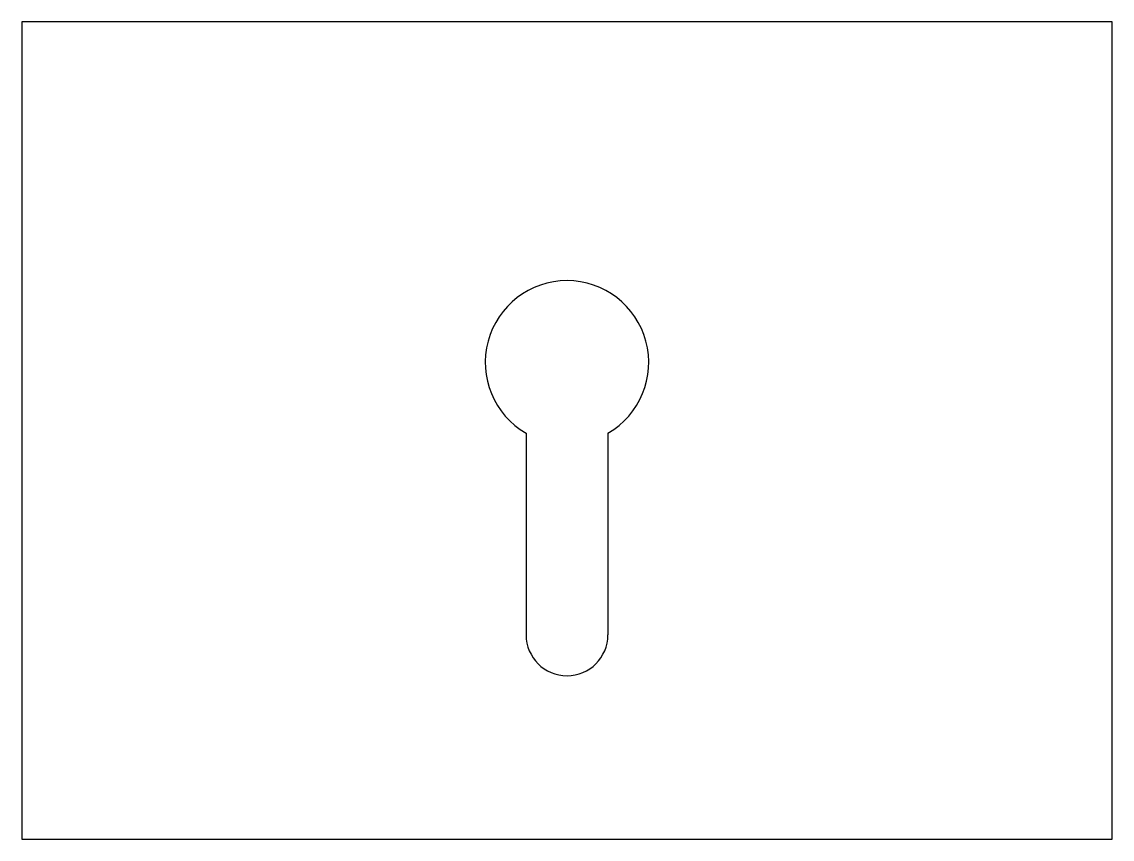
# Model space of a CAD drawing. Header units: millimetres. Extents: x 0 to 80, y 0 to 60.
import ezdxf

# ---------------------------------------------------------------- set-up
doc = ezdxf.new("R2010")
doc.units = ezdxf.units.MM
doc.layers.get('0').update_dxf_attribs({"linetype": 'CONTINUOUS'})

msp = doc.modelspace()

# ---------------------------------------------------------------- linework, layer by layer
for p, q in [((80, 60), (0, 60)), ((0, 60), (0, 0)), ((80, 0), (80, 60)), ((37, 29.804), (37, 15)), ((43, 29.804), (43, 15)), ((0, 0), (80, 0))]:
    msp.add_line(p, q)
for centre, radius, start, end in [((40, 35), 6, -60, 240), ((40, 15), 3, -180, 0)]:
    msp.add_arc(centre, radius, start, end)

doc.saveas('drawing.dxf')
